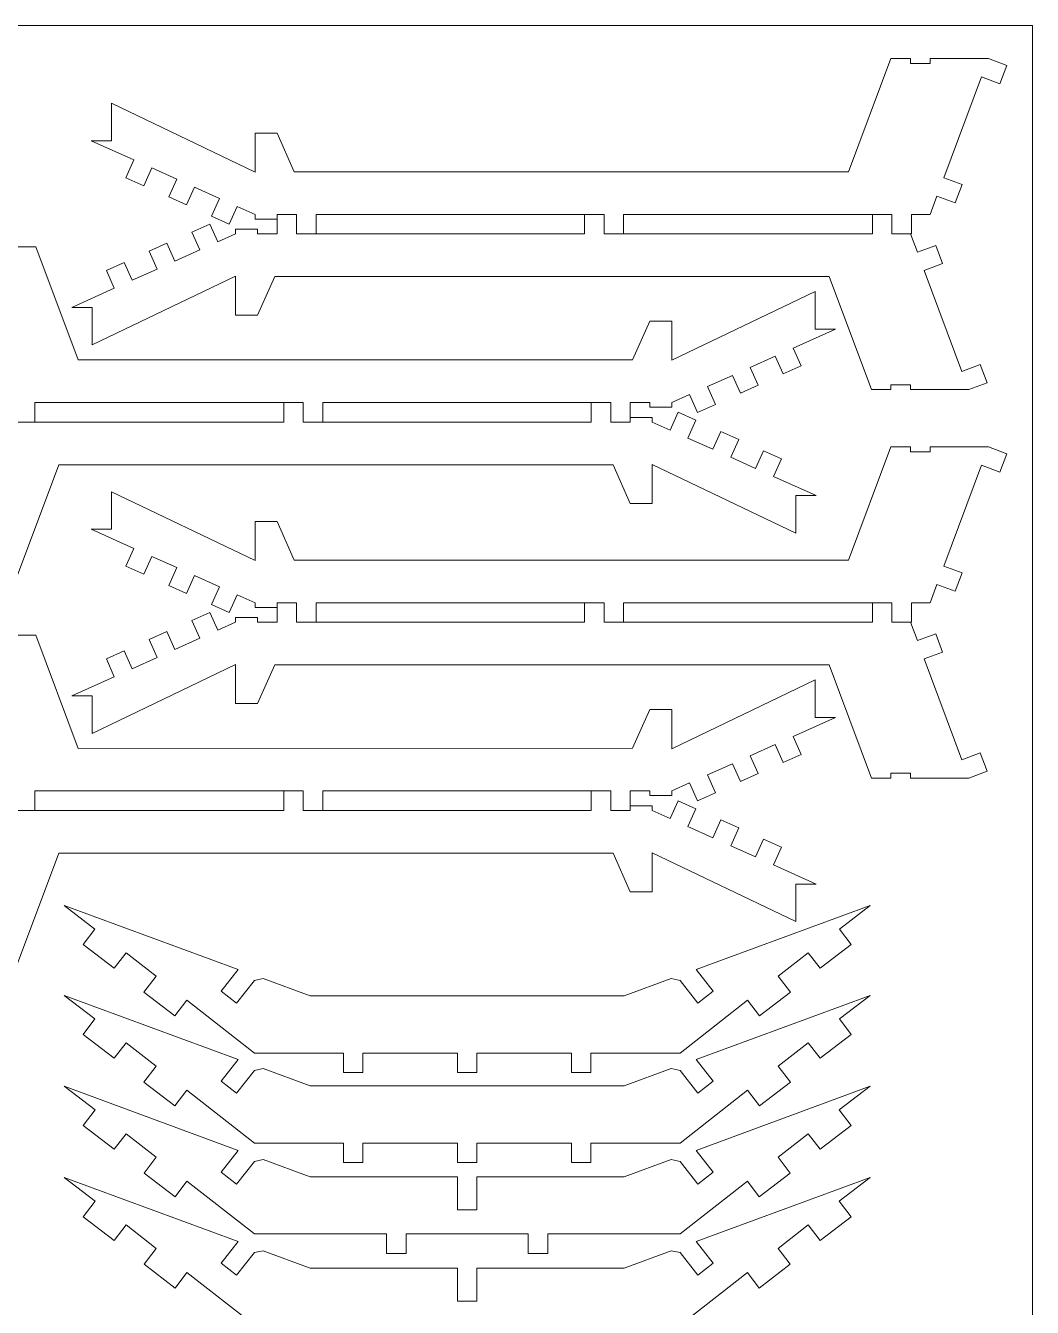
# Model space of a CAD drawing. Header units: millimetres. Extents: x -983 to 262, y -252 to 208.
# Drawn here: x -537.3 to -382.8, y 11.7 to 208.3 of the extents above; entities that cross this region are included whole.
import ezdxf

# ---------------------------------------------------------------- set-up
doc = ezdxf.new("R2010")
doc.units = ezdxf.units.MM
doc.header["$MEASUREMENT"] = 0
doc.layers.add('Layer 1', color=7, linetype='Continuous')

msp = doc.modelspace()

# ---------------------------------------------------------------- linework, layer by layer
at = {"layer": 'Layer 1', "color": 3, "lineweight": 9}
for points in [[(-982.7521, 208.3383), (-982.7521, 208.3383), (-382.7524, 208.3383), (-382.7524, 208.3383)], [(-382.7524, 208.3383), (-382.7524, 208.3383), (-382.7524, -251.6623), (-382.7524, -251.6623)], [(-404.4552, 203.2806), (-404.4552, 203.2806), (-410.9559, 185.9157), (-410.9559, 185.9157)], [(-401.4542, 203.2806), (-401.4542, 203.2806), (-404.4552, 203.2806), (-404.4552, 203.2806)], [(-401.4542, 203.2806), (-401.4542, 203.2806), (-401.4542, 202.5231), (-401.4542, 202.5231)], [(-398.4549, 203.2806), (-398.4549, 203.2806), (-398.4549, 202.5231), (-398.4549, 202.5231)], [(-389.5068, 203.2806), (-389.5068, 203.2806), (-398.4549, 203.2806), (-398.4549, 203.2806)], [(-389.5068, 203.2806), (-389.5068, 203.2806), (-386.696, 202.2283), (-386.696, 202.2283)], [(-398.4549, 202.5231), (-398.4549, 202.5231), (-401.4542, 202.5231), (-401.4542, 202.5231)], [(-386.696, 202.2283), (-386.696, 202.2283), (-387.7484, 199.4193), (-387.7484, 199.4193)], [(-390.5574, 200.4716), (-390.5574, 200.4716), (-396.352, 184.9988), (-396.352, 184.9988)], [(-390.5574, 200.4716), (-390.5574, 200.4716), (-387.7484, 199.4193), (-387.7484, 199.4193)], [(-524.0935, 190.6614), (-524.0935, 190.6614), (-524.0935, 196.4217), (-524.0935, 196.4217)], [(-524.0935, 196.4217), (-524.0935, 196.4217), (-502.06, 185.8609), (-502.06, 185.8609)], [(-502.06, 191.8611), (-502.06, 191.8611), (-498.7008, 191.8611), (-498.7008, 191.8611)], [(-502.06, 185.8609), (-502.06, 185.8609), (-502.06, 191.8611), (-502.06, 191.8611)], [(-498.7008, 191.8611), (-498.7008, 191.8611), (-496.0494, 185.9277), (-496.0494, 185.9277)], [(-520.6743, 187.729), (-520.6743, 187.729), (-527.2144, 190.6614), (-527.2144, 190.6614)], [(-527.2144, 190.6614), (-527.2144, 190.6614), (-524.0935, 190.6614), (-524.0935, 190.6614)], [(-520.6743, 187.729), (-520.6743, 187.729), (-521.9014, 184.9919), (-521.9014, 184.9919)], [(-519.1644, 183.7631), (-519.1644, 183.7631), (-521.9014, 184.9919), (-521.9014, 184.9919)], [(-517.9372, 186.5019), (-517.9372, 186.5019), (-519.1644, 183.7631), (-519.1644, 183.7631)], [(-514.105, 184.7828), (-514.105, 184.7828), (-517.9372, 186.5019), (-517.9372, 186.5019)], [(-496.0494, 185.9277), (-496.0494, 185.9277), (-410.9559, 185.9157), (-410.9559, 185.9157)], [(-396.352, 184.9988), (-396.352, 184.9988), (-393.5412, 183.9465), (-393.5412, 183.9465)], [(-514.105, 184.7828), (-514.105, 184.7828), (-515.3322, 182.0458), (-515.3322, 182.0458)], [(-511.368, 183.5557), (-511.368, 183.5557), (-512.5951, 180.8169), (-512.5951, 180.8169)], [(-507.5358, 181.8367), (-507.5358, 181.8367), (-511.368, 183.5557), (-511.368, 183.5557)], [(-393.5412, 183.9465), (-393.5412, 183.9465), (-394.5936, 181.1374), (-394.5936, 181.1374)], [(-512.5951, 180.8169), (-512.5951, 180.8169), (-515.3322, 182.0458), (-515.3322, 182.0458)], [(-507.5358, 181.8367), (-507.5358, 181.8367), (-508.7629, 179.0997), (-508.7629, 179.0997)], [(-397.4026, 182.1898), (-397.4026, 182.1898), (-398.4549, 179.3807), (-398.4549, 179.3807)], [(-397.4026, 182.1898), (-397.4026, 182.1898), (-394.5936, 181.1374), (-394.5936, 181.1374)], [(-506.0259, 177.8725), (-506.0259, 177.8725), (-508.7629, 179.0997), (-508.7629, 179.0997)], [(-504.7987, 180.6096), (-504.7987, 180.6096), (-506.0259, 177.8725), (-506.0259, 177.8725)], [(-502.06, 179.3807), (-502.06, 179.3807), (-504.7987, 180.6096), (-504.7987, 180.6096)], [(-502.06, 178.6626), (-502.06, 178.6626), (-502.06, 179.3807), (-502.06, 179.3807)], [(-492.7005, 179.3807), (-492.7005, 179.3807), (-492.7005, 176.3815), (-492.7005, 176.3815)], [(-451.5008, 179.3807), (-451.5008, 179.3807), (-492.7005, 179.3807), (-492.7005, 179.3807)], [(-451.5008, 176.3797), (-451.5008, 176.3797), (-451.5008, 179.3807), (-451.5008, 179.3807)], [(-445.5006, 179.3807), (-445.5006, 179.3807), (-445.5006, 176.3815), (-445.5006, 176.3815)], [(-407.3019, 179.3807), (-407.3019, 179.3807), (-445.5006, 179.3807), (-445.5006, 179.3807)], [(-407.3019, 176.3815), (-407.3019, 176.3815), (-407.3019, 179.3807), (-407.3019, 179.3807)], [(-398.4549, 179.3807), (-398.4549, 179.3807), (-401.2999, 179.3807), (-401.2999, 179.3807)], [(-401.2999, 179.3807), (-401.2999, 179.3807), (-401.2999, 176.3815), (-401.2999, 176.3815)], [(-509.0268, 177.8897), (-509.0268, 177.8897), (-511.7639, 176.6608), (-511.7639, 176.6608)], [(-507.798, 175.1526), (-507.798, 175.1526), (-509.0268, 177.8897), (-509.0268, 177.8897)], [(-505.061, 177.0996), (-505.061, 177.0996), (-505.061, 176.3797), (-505.061, 176.3797)], [(-505.061, 177.0996), (-505.061, 177.0996), (-501.7001, 177.0996), (-501.7001, 177.0996)], [(-502.06, 178.6626), (-502.06, 178.6626), (-498.7008, 178.6626), (-498.7008, 178.6626)], [(-501.7001, 176.3797), (-501.7001, 176.3797), (-501.7001, 177.0996), (-501.7001, 177.0996)], [(-498.7008, 176.3797), (-498.7008, 176.3797), (-498.7008, 178.6626), (-498.7008, 178.6626)], [(-510.535, 173.9238), (-510.535, 173.9238), (-511.7639, 176.6608), (-511.7639, 176.6608)], [(-505.061, 176.3797), (-505.061, 176.3797), (-507.798, 175.1526), (-507.798, 175.1526)], [(-498.7008, 176.3797), (-498.7008, 176.3797), (-501.7001, 176.3797), (-501.7001, 176.3797)], [(-451.5008, 176.3797), (-451.5008, 176.3797), (-492.7005, 176.3815), (-492.7005, 176.3815)], [(-407.3019, 176.3815), (-407.3019, 176.3815), (-445.5006, 176.3815), (-445.5006, 176.3815)], [(-401.2999, 176.3815), (-401.2999, 176.3815), (-401.4542, 176.3815), (-401.4542, 176.3815)], [(-400.4036, 173.5707), (-400.4036, 173.5707), (-401.4542, 176.3815), (-401.4542, 176.3815)], [(-538.7145, 174.4002), (-538.7145, 174.4002), (-535.7152, 174.4002), (-535.7152, 174.4002)], [(-535.7152, 174.4002), (-535.7152, 174.4002), (-529.2145, 157.037), (-529.2145, 157.037)], [(-515.5961, 174.9435), (-515.5961, 174.9435), (-518.3331, 173.7164), (-518.3331, 173.7164)], [(-517.106, 170.9776), (-517.106, 170.9776), (-518.3331, 173.7164), (-518.3331, 173.7164)], [(-514.3673, 172.2065), (-514.3673, 172.2065), (-515.5961, 174.9435), (-515.5961, 174.9435)], [(-510.535, 173.9238), (-510.535, 173.9238), (-514.3673, 172.2065), (-514.3673, 172.2065)], [(-400.4036, 173.5707), (-400.4036, 173.5707), (-397.5945, 174.623), (-397.5945, 174.623)], [(-396.5422, 171.814), (-396.5422, 171.814), (-397.5945, 174.623), (-397.5945, 174.623)], [(-522.1654, 171.9974), (-522.1654, 171.9974), (-524.9024, 170.7703), (-524.9024, 170.7703)], [(-520.9382, 169.2603), (-520.9382, 169.2603), (-522.1654, 171.9974), (-522.1654, 171.9974)], [(-399.3513, 170.7617), (-399.3513, 170.7617), (-396.5422, 171.814), (-396.5422, 171.814)], [(-527.0927, 159.3405), (-527.0927, 159.3405), (-505.061, 169.8996), (-505.061, 169.8996)], [(-523.6753, 168.0315), (-523.6753, 168.0315), (-524.9024, 170.7703), (-524.9024, 170.7703)], [(-517.106, 170.9776), (-517.106, 170.9776), (-520.9382, 169.2603), (-520.9382, 169.2603)], [(-505.061, 169.8996), (-505.061, 169.8996), (-505.061, 163.8994), (-505.061, 163.8994)], [(-501.7001, 163.8994), (-501.7001, 163.8994), (-499.0487, 169.8345), (-499.0487, 169.8345)], [(-499.0487, 169.8345), (-499.0487, 169.8345), (-413.9551, 169.8448), (-413.9551, 169.8448)], [(-407.4544, 152.4798), (-407.4544, 152.4798), (-413.9551, 169.8448), (-413.9551, 169.8448)], [(-393.5584, 155.2889), (-393.5584, 155.2889), (-399.3513, 170.7617), (-399.3513, 170.7617)], [(-523.6753, 168.0315), (-523.6753, 168.0315), (-530.2137, 165.0991), (-530.2137, 165.0991)], [(-416.0769, 167.5413), (-416.0769, 167.5413), (-438.1087, 156.9822), (-438.1087, 156.9822)], [(-416.0769, 161.781), (-416.0769, 161.781), (-416.0769, 167.5413), (-416.0769, 167.5413)], [(-530.2137, 165.0991), (-530.2137, 165.0991), (-527.0927, 165.0991), (-527.0927, 165.0991)], [(-527.0927, 165.0991), (-527.0927, 165.0991), (-527.0927, 159.3405), (-527.0927, 159.3405)], [(-505.061, 163.8994), (-505.061, 163.8994), (-501.7001, 163.8994), (-501.7001, 163.8994)], [(-441.4696, 162.9807), (-441.4696, 162.9807), (-444.1209, 157.0473), (-444.1209, 157.0473)], [(-438.1087, 162.9807), (-438.1087, 162.9807), (-441.4696, 162.9807), (-441.4696, 162.9807)], [(-438.1087, 156.9822), (-438.1087, 156.9822), (-438.1087, 162.9807), (-438.1087, 162.9807)], [(-419.4944, 158.8486), (-419.4944, 158.8486), (-412.9559, 161.781), (-412.9559, 161.781)], [(-412.9559, 161.781), (-412.9559, 161.781), (-416.0769, 161.781), (-416.0769, 161.781)], [(-426.0653, 155.9024), (-426.0653, 155.9024), (-422.2331, 157.6215), (-422.2331, 157.6215)], [(-422.2331, 157.6215), (-422.2331, 157.6215), (-421.0043, 154.8844), (-421.0043, 154.8844)], [(-419.4944, 158.8486), (-419.4944, 158.8486), (-418.2672, 156.1115), (-418.2672, 156.1115)], [(-444.1209, 157.0473), (-444.1209, 157.0473), (-529.2145, 157.037), (-529.2145, 157.037)], [(-426.0653, 155.9024), (-426.0653, 155.9024), (-424.8365, 153.1654), (-424.8365, 153.1654)], [(-421.0043, 154.8844), (-421.0043, 154.8844), (-418.2672, 156.1115), (-418.2672, 156.1115)], [(-393.5584, 155.2889), (-393.5584, 155.2889), (-390.7476, 156.3412), (-390.7476, 156.3412)], [(-389.6953, 153.5322), (-389.6953, 153.5322), (-390.7476, 156.3412), (-390.7476, 156.3412)], [(-432.6346, 152.9563), (-432.6346, 152.9563), (-428.8024, 154.6753), (-428.8024, 154.6753)], [(-428.8024, 154.6753), (-428.8024, 154.6753), (-427.5752, 151.9383), (-427.5752, 151.9383)], [(-392.5061, 152.4798), (-392.5061, 152.4798), (-389.6953, 153.5322), (-389.6953, 153.5322)], [(-438.1087, 150.5003), (-438.1087, 150.5003), (-435.3716, 151.7292), (-435.3716, 151.7292)], [(-435.3716, 151.7292), (-435.3716, 151.7292), (-434.1445, 148.9904), (-434.1445, 148.9904)], [(-432.6346, 152.9563), (-432.6346, 152.9563), (-431.4075, 150.2193), (-431.4075, 150.2193)], [(-427.5752, 151.9383), (-427.5752, 151.9383), (-424.8365, 153.1654), (-424.8365, 153.1654)], [(-404.4552, 152.4798), (-404.4552, 152.4798), (-407.4544, 152.4798), (-407.4544, 152.4798)], [(-401.4542, 153.2374), (-401.4542, 153.2374), (-404.4552, 153.2374), (-404.4552, 153.2374)], [(-404.4552, 152.4798), (-404.4552, 152.4798), (-404.4552, 153.2374), (-404.4552, 153.2374)], [(-401.4542, 152.4798), (-401.4542, 152.4798), (-401.4542, 153.2374), (-401.4542, 153.2374)], [(-392.5061, 152.4798), (-392.5061, 152.4798), (-401.4542, 152.4798), (-401.4542, 152.4798)], [(-535.8695, 150.5003), (-535.8695, 150.5003), (-497.669, 150.4986), (-497.669, 150.4986)], [(-535.8695, 150.5003), (-535.8695, 150.5003), (-535.8695, 147.4993), (-535.8695, 147.4993)], [(-497.669, 147.4993), (-497.669, 147.4993), (-497.669, 150.4986), (-497.669, 150.4986)], [(-491.6688, 150.5003), (-491.6688, 150.5003), (-491.6688, 147.4993), (-491.6688, 147.4993)], [(-491.6688, 150.5003), (-491.6688, 150.5003), (-450.4691, 150.4986), (-450.4691, 150.4986)], [(-450.4691, 147.4993), (-450.4691, 147.4993), (-450.4691, 150.4986), (-450.4691, 150.4986)], [(-444.4688, 150.5003), (-444.4688, 150.5003), (-444.4688, 148.2192), (-444.4688, 148.2192)], [(-444.4688, 150.5003), (-444.4688, 150.5003), (-441.4696, 150.5003), (-441.4696, 150.5003)], [(-441.4696, 150.5003), (-441.4696, 150.5003), (-441.4696, 149.7805), (-441.4696, 149.7805)], [(-438.1087, 149.7805), (-438.1087, 149.7805), (-441.4696, 149.7805), (-441.4696, 149.7805)], [(-438.1087, 149.7805), (-438.1087, 149.7805), (-438.1087, 150.5003), (-438.1087, 150.5003)], [(-434.1445, 148.9904), (-434.1445, 148.9904), (-431.4075, 150.2193), (-431.4075, 150.2193)], [(-441.1097, 148.2192), (-441.1097, 148.2192), (-444.4688, 148.2192), (-444.4688, 148.2192)], [(-441.1097, 148.2192), (-441.1097, 148.2192), (-441.1097, 147.4993), (-441.1097, 147.4993)], [(-438.3726, 146.2705), (-438.3726, 146.2705), (-437.1438, 149.0093), (-437.1438, 149.0093)], [(-437.1438, 149.0093), (-437.1438, 149.0093), (-434.4067, 147.7821), (-434.4067, 147.7821)], [(-435.6339, 145.0434), (-435.6339, 145.0434), (-434.4067, 147.7821), (-434.4067, 147.7821)], [(-535.8695, 147.4993), (-535.8695, 147.4993), (-497.669, 147.4993), (-497.669, 147.4993)], [(-491.6688, 147.4993), (-491.6688, 147.4993), (-450.4691, 147.4993), (-450.4691, 147.4993)], [(-441.1097, 147.4993), (-441.1097, 147.4993), (-438.3726, 146.2705), (-438.3726, 146.2705)], [(-431.8016, 143.3261), (-431.8016, 143.3261), (-430.5745, 146.0631), (-430.5745, 146.0631)], [(-430.5745, 146.0631), (-430.5745, 146.0631), (-427.8375, 144.8343), (-427.8375, 144.8343)], [(-435.6339, 145.0434), (-435.6339, 145.0434), (-431.8016, 143.3261), (-431.8016, 143.3261)], [(-429.0646, 142.0972), (-429.0646, 142.0972), (-427.8375, 144.8343), (-427.8375, 144.8343)], [(-404.4552, 143.6808), (-404.4552, 143.6808), (-410.9559, 126.3159), (-410.9559, 126.3159)], [(-401.4542, 143.6808), (-401.4542, 143.6808), (-404.4552, 143.6808), (-404.4552, 143.6808)], [(-401.4542, 143.6808), (-401.4542, 143.6808), (-401.4542, 142.9233), (-401.4542, 142.9233)], [(-389.5068, 143.6808), (-389.5068, 143.6808), (-398.4549, 143.6808), (-398.4549, 143.6808)], [(-398.4549, 143.6808), (-398.4549, 143.6808), (-398.4549, 142.9233), (-398.4549, 142.9233)], [(-389.5068, 143.6808), (-389.5068, 143.6808), (-386.696, 142.6285), (-386.696, 142.6285)], [(-429.0646, 142.0972), (-429.0646, 142.0972), (-425.2324, 140.3782), (-425.2324, 140.3782)], [(-425.2324, 140.3782), (-425.2324, 140.3782), (-424.0053, 143.117), (-424.0053, 143.117)], [(-424.0053, 143.117), (-424.0053, 143.117), (-421.2665, 141.8881), (-421.2665, 141.8881)], [(-422.4953, 139.1511), (-422.4953, 139.1511), (-421.2665, 141.8881), (-421.2665, 141.8881)], [(-398.4549, 142.9233), (-398.4549, 142.9233), (-401.4542, 142.9233), (-401.4542, 142.9233)], [(-386.696, 142.6285), (-386.696, 142.6285), (-387.7484, 139.8195), (-387.7484, 139.8195)], [(-538.7145, 123.5994), (-538.7145, 123.5994), (-532.2138, 140.9644), (-532.2138, 140.9644)], [(-447.1219, 140.9524), (-447.1219, 140.9524), (-532.2138, 140.9644), (-532.2138, 140.9644)], [(-444.4688, 135.019), (-444.4688, 135.019), (-447.1219, 140.9524), (-447.1219, 140.9524)], [(-441.1097, 141.0192), (-441.1097, 141.0192), (-441.1097, 135.019), (-441.1097, 135.019)], [(-419.0762, 130.4601), (-419.0762, 130.4601), (-441.1097, 141.0192), (-441.1097, 141.0192)], [(-390.5574, 140.8718), (-390.5574, 140.8718), (-396.352, 125.399), (-396.352, 125.399)], [(-390.5574, 140.8718), (-390.5574, 140.8718), (-387.7484, 139.8195), (-387.7484, 139.8195)], [(-422.4953, 139.1511), (-422.4953, 139.1511), (-415.9569, 136.2187), (-415.9569, 136.2187)], [(-524.0935, 136.8219), (-524.0935, 136.8219), (-502.06, 126.2611), (-502.06, 126.2611)], [(-524.0935, 131.0616), (-524.0935, 131.0616), (-524.0935, 136.8219), (-524.0935, 136.8219)], [(-415.9569, 136.2187), (-415.9569, 136.2187), (-419.0762, 136.2187), (-419.0762, 136.2187)], [(-419.0762, 136.2187), (-419.0762, 136.2187), (-419.0762, 130.4601), (-419.0762, 130.4601)], [(-441.1097, 135.019), (-441.1097, 135.019), (-444.4688, 135.019), (-444.4688, 135.019)], [(-502.06, 132.2613), (-502.06, 132.2613), (-498.7008, 132.2613), (-498.7008, 132.2613)], [(-502.06, 126.2611), (-502.06, 126.2611), (-502.06, 132.2613), (-502.06, 132.2613)], [(-498.7008, 132.2613), (-498.7008, 132.2613), (-496.0494, 126.3279), (-496.0494, 126.3279)], [(-527.2144, 131.0616), (-527.2144, 131.0616), (-524.0935, 131.0616), (-524.0935, 131.0616)], [(-520.6743, 128.1292), (-520.6743, 128.1292), (-527.2144, 131.0616), (-527.2144, 131.0616)], [(-520.6743, 128.1292), (-520.6743, 128.1292), (-521.9014, 125.3904), (-521.9014, 125.3904)], [(-517.9372, 126.9021), (-517.9372, 126.9021), (-519.1644, 124.1633), (-519.1644, 124.1633)], [(-514.105, 125.1831), (-514.105, 125.1831), (-517.9372, 126.9021), (-517.9372, 126.9021)], [(-496.0494, 126.3279), (-496.0494, 126.3279), (-410.9559, 126.3159), (-410.9559, 126.3159)], [(-519.1644, 124.1633), (-519.1644, 124.1633), (-521.9014, 125.3904), (-521.9014, 125.3904)], [(-514.105, 125.1831), (-514.105, 125.1831), (-515.3322, 122.446), (-515.3322, 122.446)], [(-511.368, 123.9559), (-511.368, 123.9559), (-512.5951, 121.2172), (-512.5951, 121.2172)], [(-507.5358, 122.2369), (-507.5358, 122.2369), (-511.368, 123.9559), (-511.368, 123.9559)], [(-396.352, 125.399), (-396.352, 125.399), (-393.5412, 124.3467), (-393.5412, 124.3467)], [(-393.5412, 124.3467), (-393.5412, 124.3467), (-394.5936, 121.5377), (-394.5936, 121.5377)], [(-512.5951, 121.2172), (-512.5951, 121.2172), (-515.3322, 122.446), (-515.3322, 122.446)], [(-507.5358, 122.2369), (-507.5358, 122.2369), (-508.7629, 119.4999), (-508.7629, 119.4999)], [(-397.4026, 122.59), (-397.4026, 122.59), (-398.4549, 119.7809), (-398.4549, 119.7809)], [(-397.4026, 122.59), (-397.4026, 122.59), (-394.5936, 121.5377), (-394.5936, 121.5377)], [(-504.7987, 121.0081), (-504.7987, 121.0081), (-506.0259, 118.2727), (-506.0259, 118.2727)], [(-502.06, 119.7809), (-502.06, 119.7809), (-504.7987, 121.0081), (-504.7987, 121.0081)], [(-509.0268, 118.2899), (-509.0268, 118.2899), (-511.7639, 117.061), (-511.7639, 117.061)], [(-507.798, 115.5511), (-507.798, 115.5511), (-509.0268, 118.2899), (-509.0268, 118.2899)], [(-506.0259, 118.2727), (-506.0259, 118.2727), (-508.7629, 119.4999), (-508.7629, 119.4999)], [(-502.06, 119.0611), (-502.06, 119.0611), (-502.06, 119.7809), (-502.06, 119.7809)], [(-498.7008, 119.0611), (-498.7008, 119.0611), (-502.06, 119.0611), (-502.06, 119.0611)], [(-498.7008, 116.78), (-498.7008, 116.78), (-498.7008, 119.0611), (-498.7008, 119.0611)], [(-492.7005, 119.7809), (-492.7005, 119.7809), (-492.7005, 116.7817), (-492.7005, 116.7817)], [(-451.5008, 119.7809), (-451.5008, 119.7809), (-492.7005, 119.7809), (-492.7005, 119.7809)], [(-451.5008, 116.78), (-451.5008, 116.78), (-451.5008, 119.7809), (-451.5008, 119.7809)], [(-445.5006, 119.7809), (-445.5006, 119.7809), (-445.5006, 116.7817), (-445.5006, 116.7817)], [(-407.3019, 119.7809), (-407.3019, 119.7809), (-445.5006, 119.7809), (-445.5006, 119.7809)], [(-407.3019, 116.78), (-407.3019, 116.78), (-407.3019, 119.7809), (-407.3019, 119.7809)], [(-401.2999, 119.7809), (-401.2999, 119.7809), (-401.2999, 116.78), (-401.2999, 116.78)], [(-398.4549, 119.7809), (-398.4549, 119.7809), (-401.2999, 119.7809), (-401.2999, 119.7809)], [(-510.535, 114.324), (-510.535, 114.324), (-511.7639, 117.061), (-511.7639, 117.061)], [(-505.061, 116.78), (-505.061, 116.78), (-507.798, 115.5511), (-507.798, 115.5511)], [(-505.061, 117.4998), (-505.061, 117.4998), (-505.061, 116.78), (-505.061, 116.78)], [(-505.061, 117.4998), (-505.061, 117.4998), (-501.7001, 117.4998), (-501.7001, 117.4998)], [(-501.7001, 116.78), (-501.7001, 116.78), (-501.7001, 117.4998), (-501.7001, 117.4998)], [(-498.7008, 116.78), (-498.7008, 116.78), (-501.7001, 116.78), (-501.7001, 116.78)], [(-451.5008, 116.78), (-451.5008, 116.78), (-492.7005, 116.7817), (-492.7005, 116.7817)], [(-407.3019, 116.78), (-407.3019, 116.78), (-445.5006, 116.7817), (-445.5006, 116.7817)], [(-400.4036, 113.9709), (-400.4036, 113.9709), (-401.4542, 116.7817), (-401.4542, 116.7817)], [(-401.2999, 116.78), (-401.2999, 116.78), (-401.4542, 116.7817), (-401.4542, 116.7817)], [(-538.7145, 114.8004), (-538.7145, 114.8004), (-535.7152, 114.8004), (-535.7152, 114.8004)], [(-535.7152, 114.8004), (-535.7152, 114.8004), (-529.2145, 97.4355), (-529.2145, 97.4355)], [(-515.5961, 115.3437), (-515.5961, 115.3437), (-518.3331, 114.1166), (-518.3331, 114.1166)], [(-517.106, 111.3779), (-517.106, 111.3779), (-518.3331, 114.1166), (-518.3331, 114.1166)], [(-514.3673, 112.605), (-514.3673, 112.605), (-515.5961, 115.3437), (-515.5961, 115.3437)], [(-510.535, 114.324), (-510.535, 114.324), (-514.3673, 112.605), (-514.3673, 112.605)], [(-400.4036, 113.9709), (-400.4036, 113.9709), (-397.5945, 115.0233), (-397.5945, 115.0233)], [(-396.5422, 112.2142), (-396.5422, 112.2142), (-397.5945, 115.0233), (-397.5945, 115.0233)], [(-522.1654, 112.3959), (-522.1654, 112.3959), (-524.9024, 111.1688), (-524.9024, 111.1688)], [(-520.9382, 109.6606), (-520.9382, 109.6606), (-522.1654, 112.3959), (-522.1654, 112.3959)], [(-399.3513, 111.1619), (-399.3513, 111.1619), (-396.5422, 112.2142), (-396.5422, 112.2142)], [(-527.0927, 99.739), (-527.0927, 99.739), (-505.061, 110.2998), (-505.061, 110.2998)], [(-523.6753, 108.4317), (-523.6753, 108.4317), (-524.9024, 111.1688), (-524.9024, 111.1688)], [(-517.106, 111.3779), (-517.106, 111.3779), (-520.9382, 109.6606), (-520.9382, 109.6606)], [(-505.061, 110.2998), (-505.061, 110.2998), (-505.061, 104.2996), (-505.061, 104.2996)], [(-501.7001, 104.2996), (-501.7001, 104.2996), (-499.0487, 110.233), (-499.0487, 110.233)], [(-499.0487, 110.233), (-499.0487, 110.233), (-413.9551, 110.245), (-413.9551, 110.245)], [(-407.4544, 92.8801), (-407.4544, 92.8801), (-413.9551, 110.245), (-413.9551, 110.245)], [(-393.5584, 95.6891), (-393.5584, 95.6891), (-399.3513, 111.1619), (-399.3513, 111.1619)], [(-523.6753, 108.4317), (-523.6753, 108.4317), (-530.2137, 105.4993), (-530.2137, 105.4993)], [(-416.0769, 107.9415), (-416.0769, 107.9415), (-438.1087, 97.3807), (-438.1087, 97.3807)], [(-416.0769, 102.1812), (-416.0769, 102.1812), (-416.0769, 107.9415), (-416.0769, 107.9415)], [(-530.2137, 105.4993), (-530.2137, 105.4993), (-527.0927, 105.4993), (-527.0927, 105.4993)], [(-527.0927, 105.4993), (-527.0927, 105.4993), (-527.0927, 99.739), (-527.0927, 99.739)], [(-505.061, 104.2996), (-505.061, 104.2996), (-501.7001, 104.2996), (-501.7001, 104.2996)], [(-441.4696, 103.3809), (-441.4696, 103.3809), (-444.1209, 97.4475), (-444.1209, 97.4475)], [(-438.1087, 103.3809), (-438.1087, 103.3809), (-441.4696, 103.3809), (-441.4696, 103.3809)], [(-438.1087, 97.3807), (-438.1087, 97.3807), (-438.1087, 103.3809), (-438.1087, 103.3809)], [(-419.4944, 99.2488), (-419.4944, 99.2488), (-412.9559, 102.1812), (-412.9559, 102.1812)], [(-412.9559, 102.1812), (-412.9559, 102.1812), (-416.0769, 102.1812), (-416.0769, 102.1812)], [(-419.4944, 99.2488), (-419.4944, 99.2488), (-418.2672, 96.5118), (-418.2672, 96.5118)], [(-444.1209, 97.4475), (-444.1209, 97.4475), (-529.2145, 97.4355), (-529.2145, 97.4355)], [(-426.0653, 96.3027), (-426.0653, 96.3027), (-422.2331, 98.0217), (-422.2331, 98.0217)], [(-422.2331, 98.0217), (-422.2331, 98.0217), (-421.0043, 95.2829), (-421.0043, 95.2829)], [(-421.0043, 95.2829), (-421.0043, 95.2829), (-418.2672, 96.5118), (-418.2672, 96.5118)], [(-393.5584, 95.6891), (-393.5584, 95.6891), (-390.7476, 96.7414), (-390.7476, 96.7414)], [(-389.6953, 93.9324), (-389.6953, 93.9324), (-390.7476, 96.7414), (-390.7476, 96.7414)], [(-432.6346, 93.3565), (-432.6346, 93.3565), (-428.8024, 95.0755), (-428.8024, 95.0755)], [(-428.8024, 95.0755), (-428.8024, 95.0755), (-427.5752, 92.3368), (-427.5752, 92.3368)], [(-426.0653, 96.3027), (-426.0653, 96.3027), (-424.8365, 93.5656), (-424.8365, 93.5656)], [(-432.6346, 93.3565), (-432.6346, 93.3565), (-431.4075, 90.6195), (-431.4075, 90.6195)], [(-427.5752, 92.3368), (-427.5752, 92.3368), (-424.8365, 93.5656), (-424.8365, 93.5656)], [(-404.4552, 92.8801), (-404.4552, 92.8801), (-407.4544, 92.8801), (-407.4544, 92.8801)], [(-404.4552, 92.8801), (-404.4552, 92.8801), (-404.4552, 93.6376), (-404.4552, 93.6376)], [(-401.4542, 93.6376), (-401.4542, 93.6376), (-404.4552, 93.6376), (-404.4552, 93.6376)], [(-401.4542, 92.8801), (-401.4542, 92.8801), (-401.4542, 93.6376), (-401.4542, 93.6376)], [(-392.5061, 92.8801), (-392.5061, 92.8801), (-401.4542, 92.8801), (-401.4542, 92.8801)], [(-392.5061, 92.8801), (-392.5061, 92.8801), (-389.6953, 93.9324), (-389.6953, 93.9324)], [(-535.8695, 90.9006), (-535.8695, 90.9006), (-535.8695, 87.8996), (-535.8695, 87.8996)], [(-535.8695, 90.9006), (-535.8695, 90.9006), (-497.669, 90.8988), (-497.669, 90.8988)], [(-497.669, 87.8996), (-497.669, 87.8996), (-497.669, 90.8988), (-497.669, 90.8988)], [(-491.6688, 90.9006), (-491.6688, 90.9006), (-491.6688, 87.8996), (-491.6688, 87.8996)], [(-491.6688, 90.9006), (-491.6688, 90.9006), (-450.4691, 90.8988), (-450.4691, 90.8988)], [(-450.4691, 87.8996), (-450.4691, 87.8996), (-450.4691, 90.8988), (-450.4691, 90.8988)], [(-444.4688, 90.9006), (-444.4688, 90.9006), (-444.4688, 88.6194), (-444.4688, 88.6194)], [(-444.4688, 90.9006), (-444.4688, 90.9006), (-441.4696, 90.9006), (-441.4696, 90.9006)], [(-441.4696, 90.9006), (-441.4696, 90.9006), (-441.4696, 90.1807), (-441.4696, 90.1807)], [(-438.1087, 90.9006), (-438.1087, 90.9006), (-435.3716, 92.1277), (-435.3716, 92.1277)], [(-438.1087, 90.1807), (-438.1087, 90.1807), (-438.1087, 90.9006), (-438.1087, 90.9006)], [(-435.3716, 92.1277), (-435.3716, 92.1277), (-434.1445, 89.3906), (-434.1445, 89.3906)], [(-434.1445, 89.3906), (-434.1445, 89.3906), (-431.4075, 90.6195), (-431.4075, 90.6195)], [(-444.4688, 88.6194), (-444.4688, 88.6194), (-441.1097, 88.6194), (-441.1097, 88.6194)], [(-438.1087, 90.1807), (-438.1087, 90.1807), (-441.4696, 90.1807), (-441.4696, 90.1807)], [(-441.1097, 88.6194), (-441.1097, 88.6194), (-441.1097, 87.8996), (-441.1097, 87.8996)], [(-438.3726, 86.6724), (-438.3726, 86.6724), (-437.1438, 89.4095), (-437.1438, 89.4095)], [(-437.1438, 89.4095), (-437.1438, 89.4095), (-434.4067, 88.1824), (-434.4067, 88.1824)], [(-535.8695, 87.8996), (-535.8695, 87.8996), (-497.669, 87.8996), (-497.669, 87.8996)], [(-491.6688, 87.8996), (-491.6688, 87.8996), (-450.4691, 87.8996), (-450.4691, 87.8996)], [(-441.1097, 87.8996), (-441.1097, 87.8996), (-438.3726, 86.6724), (-438.3726, 86.6724)], [(-435.6339, 85.4436), (-435.6339, 85.4436), (-434.4067, 88.1824), (-434.4067, 88.1824)], [(-435.6339, 85.4436), (-435.6339, 85.4436), (-431.8016, 83.7263), (-431.8016, 83.7263)], [(-431.8016, 83.7263), (-431.8016, 83.7263), (-430.5745, 86.4633), (-430.5745, 86.4633)], [(-430.5745, 86.4633), (-430.5745, 86.4633), (-427.8375, 85.2345), (-427.8375, 85.2345)], [(-429.0646, 82.4975), (-429.0646, 82.4975), (-427.8375, 85.2345), (-427.8375, 85.2345)], [(-425.2324, 80.7784), (-425.2324, 80.7784), (-424.0053, 83.5172), (-424.0053, 83.5172)], [(-424.0053, 83.5172), (-424.0053, 83.5172), (-421.2665, 82.2884), (-421.2665, 82.2884)], [(-538.7145, 63.9997), (-538.7145, 63.9997), (-532.2138, 81.3646), (-532.2138, 81.3646)], [(-447.1219, 81.3526), (-447.1219, 81.3526), (-532.2138, 81.3646), (-532.2138, 81.3646)], [(-444.4688, 75.4192), (-444.4688, 75.4192), (-447.1219, 81.3526), (-447.1219, 81.3526)], [(-441.1097, 81.4194), (-441.1097, 81.4194), (-441.1097, 75.4192), (-441.1097, 75.4192)], [(-419.0762, 70.8603), (-419.0762, 70.8603), (-441.1097, 81.4194), (-441.1097, 81.4194)], [(-429.0646, 82.4975), (-429.0646, 82.4975), (-425.2324, 80.7784), (-425.2324, 80.7784)], [(-422.4953, 79.5513), (-422.4953, 79.5513), (-421.2665, 82.2884), (-421.2665, 82.2884)], [(-422.4953, 79.5513), (-422.4953, 79.5513), (-415.9569, 76.6189), (-415.9569, 76.6189)], [(-441.1097, 75.4192), (-441.1097, 75.4192), (-444.4688, 75.4192), (-444.4688, 75.4192)], [(-419.0762, 76.6189), (-419.0762, 76.6189), (-419.0762, 70.8603), (-419.0762, 70.8603)], [(-415.9569, 76.6189), (-415.9569, 76.6189), (-419.0762, 76.6189), (-419.0762, 76.6189)], [(-531.386, 73.3265), (-531.386, 73.3265), (-526.6488, 69.7086), (-526.6488, 69.7086)], [(-504.6736, 63.5181), (-504.6736, 63.5181), (-531.386, 73.3265), (-531.386, 73.3265)], [(-434.3416, 63.5181), (-434.3416, 63.5181), (-407.631, 73.3265), (-407.631, 73.3265)], [(-407.631, 73.3265), (-407.631, 73.3265), (-412.3681, 69.7086), (-412.3681, 69.7086)], [(-526.6488, 69.7086), (-526.6488, 69.7086), (-528.4655, 67.328), (-528.4655, 67.328)], [(-412.3681, 69.7086), (-412.3681, 69.7086), (-410.5497, 67.328), (-410.5497, 67.328)], [(-528.4655, 67.328), (-528.4655, 67.328), (-523.7078, 63.6946), (-523.7078, 63.6946)], [(-410.5497, 67.328), (-410.5497, 67.328), (-415.3091, 63.6946), (-415.3091, 63.6946)], [(-523.7078, 63.6946), (-523.7078, 63.6946), (-521.8689, 66.0563), (-521.8689, 66.0563)], [(-521.8689, 66.0563), (-521.8689, 66.0563), (-517.2637, 62.4572), (-517.2637, 62.4572)], [(-417.1481, 66.0563), (-417.1481, 66.0563), (-421.7532, 62.4572), (-421.7532, 62.4572)], [(-415.3091, 63.6946), (-415.3091, 63.6946), (-417.1481, 66.0563), (-417.1481, 66.0563)], [(-507.2564, 60.1675), (-507.2564, 60.1675), (-504.6736, 63.5181), (-504.6736, 63.5181)], [(-431.7588, 60.1675), (-431.7588, 60.1675), (-434.3416, 63.5181), (-434.3416, 63.5181)], [(-517.2637, 62.4572), (-517.2637, 62.4572), (-519.1232, 60.0252), (-519.1232, 60.0252)], [(-502.1765, 61.8059), (-502.1765, 61.8059), (-504.8981, 58.3233), (-504.8981, 58.3233)], [(-500.8414, 62.1093), (-500.8414, 62.1093), (-502.1765, 61.8059), (-502.1765, 61.8059)], [(-493.6226, 59.4562), (-493.6226, 59.4562), (-500.8414, 62.1093), (-500.8414, 62.1093)], [(-445.3943, 59.4562), (-445.3943, 59.4562), (-438.1755, 62.1093), (-438.1755, 62.1093)], [(-438.1755, 62.1093), (-438.1755, 62.1093), (-436.8387, 61.8059), (-436.8387, 61.8059)], [(-436.8387, 61.8059), (-436.8387, 61.8059), (-434.1188, 58.3233), (-434.1188, 58.3233)], [(-421.7532, 62.4572), (-421.7532, 62.4572), (-419.8937, 60.0252), (-419.8937, 60.0252)], [(-531.386, 59.5265), (-531.386, 59.5265), (-526.6488, 55.9085), (-526.6488, 55.9085)], [(-504.6736, 49.718), (-504.6736, 49.718), (-531.386, 59.5265), (-531.386, 59.5265)], [(-519.1232, 60.0252), (-519.1232, 60.0252), (-514.3638, 56.3901), (-514.3638, 56.3901)], [(-504.8981, 58.3233), (-504.8981, 58.3233), (-507.2564, 60.1675), (-507.2564, 60.1675)], [(-493.6226, 59.4562), (-493.6226, 59.4562), (-445.3943, 59.4562), (-445.3943, 59.4562)], [(-434.3416, 49.718), (-434.3416, 49.718), (-407.631, 59.5265), (-407.631, 59.5265)], [(-434.1188, 58.3233), (-434.1188, 58.3233), (-431.7588, 60.1675), (-431.7588, 60.1675)], [(-419.8937, 60.0252), (-419.8937, 60.0252), (-424.6531, 56.3901), (-424.6531, 56.3901)], [(-407.631, 59.5265), (-407.631, 59.5265), (-412.3681, 55.9085), (-412.3681, 55.9085)], [(-514.3638, 56.3901), (-514.3638, 56.3901), (-512.5454, 58.7724), (-512.5454, 58.7724)], [(-512.5454, 58.7724), (-512.5454, 58.7724), (-502.1765, 50.6675), (-502.1765, 50.6675)], [(-426.4715, 58.7724), (-426.4715, 58.7724), (-436.8387, 50.6675), (-436.8387, 50.6675)], [(-424.6531, 56.3901), (-424.6531, 56.3901), (-426.4715, 58.7724), (-426.4715, 58.7724)], [(-526.6488, 55.9085), (-526.6488, 55.9085), (-528.4655, 53.5296), (-528.4655, 53.5296)], [(-412.3681, 55.9085), (-412.3681, 55.9085), (-410.5497, 53.5296), (-410.5497, 53.5296)], [(-528.4655, 53.5296), (-528.4655, 53.5296), (-523.7078, 49.8945), (-523.7078, 49.8945)], [(-410.5497, 53.5296), (-410.5497, 53.5296), (-415.3091, 49.8945), (-415.3091, 49.8945)], [(-523.7078, 49.8945), (-523.7078, 49.8945), (-521.8689, 52.2562), (-521.8689, 52.2562)], [(-521.8689, 52.2562), (-521.8689, 52.2562), (-517.2637, 48.6571), (-517.2637, 48.6571)], [(-417.1481, 52.2562), (-417.1481, 52.2562), (-421.7532, 48.6571), (-421.7532, 48.6571)], [(-415.3091, 49.8945), (-415.3091, 49.8945), (-417.1481, 52.2562), (-417.1481, 52.2562)], [(-507.2564, 46.3674), (-507.2564, 46.3674), (-504.6736, 49.718), (-504.6736, 49.718)], [(-488.5067, 50.6675), (-488.5067, 50.6675), (-502.1765, 50.6675), (-502.1765, 50.6675)], [(-488.5067, 50.6675), (-488.5067, 50.6675), (-488.505, 47.7128), (-488.505, 47.7128)], [(-485.5126, 50.6658), (-485.5126, 50.6658), (-471.0064, 50.6675), (-471.0064, 50.6675)], [(-485.5126, 47.7128), (-485.5126, 47.7128), (-485.5126, 50.6658), (-485.5126, 50.6658)], [(-471.0064, 50.6675), (-471.0064, 50.6675), (-471.0047, 47.7128), (-471.0047, 47.7128)], [(-468.0105, 50.6675), (-468.0105, 50.6675), (-468.0105, 47.7128), (-468.0105, 47.7128)], [(-453.5044, 50.6658), (-453.5044, 50.6658), (-468.0105, 50.6675), (-468.0105, 50.6675)], [(-453.5044, 47.7128), (-453.5044, 47.7128), (-453.5044, 50.6658), (-453.5044, 50.6658)], [(-450.5102, 50.6675), (-450.5102, 50.6675), (-436.8387, 50.6675), (-436.8387, 50.6675)], [(-450.5102, 50.6675), (-450.5102, 50.6675), (-450.5102, 47.7128), (-450.5102, 47.7128)], [(-431.7588, 46.3674), (-431.7588, 46.3674), (-434.3416, 49.718), (-434.3416, 49.718)], [(-517.2637, 48.6571), (-517.2637, 48.6571), (-519.1232, 46.2251), (-519.1232, 46.2251)], [(-502.1765, 48.0058), (-502.1765, 48.0058), (-504.8981, 44.5233), (-504.8981, 44.5233)], [(-500.8414, 48.3092), (-500.8414, 48.3092), (-502.1765, 48.0058), (-502.1765, 48.0058)], [(-493.6226, 45.6561), (-493.6226, 45.6561), (-500.8414, 48.3092), (-500.8414, 48.3092)], [(-488.505, 47.7128), (-488.505, 47.7128), (-485.5126, 47.7128), (-485.5126, 47.7128)], [(-471.0047, 47.7128), (-471.0047, 47.7128), (-468.0105, 47.7128), (-468.0105, 47.7128)], [(-450.5102, 47.7128), (-450.5102, 47.7128), (-453.5044, 47.7128), (-453.5044, 47.7128)], [(-445.3943, 45.6561), (-445.3943, 45.6561), (-438.1755, 48.3092), (-438.1755, 48.3092)], [(-438.1755, 48.3092), (-438.1755, 48.3092), (-436.8387, 48.0058), (-436.8387, 48.0058)], [(-436.8387, 48.0058), (-436.8387, 48.0058), (-434.1188, 44.5233), (-434.1188, 44.5233)], [(-421.7532, 48.6571), (-421.7532, 48.6571), (-419.8937, 46.2251), (-419.8937, 46.2251)], [(-531.386, 45.579), (-531.386, 45.579), (-504.6531, 35.7534), (-504.6531, 35.7534)], [(-531.386, 45.579), (-531.386, 45.579), (-526.6266, 41.9439), (-526.6266, 41.9439)], [(-519.1232, 46.2251), (-519.1232, 46.2251), (-514.3638, 42.59), (-514.3638, 42.59)], [(-504.8981, 44.5233), (-504.8981, 44.5233), (-507.2564, 46.3674), (-507.2564, 46.3674)], [(-493.6226, 45.6561), (-493.6226, 45.6561), (-445.3943, 45.6561), (-445.3943, 45.6561)], [(-407.6327, 45.579), (-407.6327, 45.579), (-434.3656, 35.7534), (-434.3656, 35.7534)], [(-434.1188, 44.5233), (-434.1188, 44.5233), (-431.7588, 46.3674), (-431.7588, 46.3674)], [(-419.8937, 46.2251), (-419.8937, 46.2251), (-424.6531, 42.59), (-424.6531, 42.59)], [(-407.6327, 45.579), (-407.6327, 45.579), (-412.3904, 41.9439), (-412.3904, 41.9439)], [(-514.3638, 42.59), (-514.3638, 42.59), (-512.5454, 44.9723), (-512.5454, 44.9723)], [(-512.5454, 44.9723), (-512.5454, 44.9723), (-502.1765, 36.8674), (-502.1765, 36.8674)], [(-426.4715, 44.9723), (-426.4715, 44.9723), (-436.8387, 36.8674), (-436.8387, 36.8674)], [(-424.6531, 42.59), (-424.6531, 42.59), (-426.4715, 44.9723), (-426.4715, 44.9723)], [(-526.6266, 41.9439), (-526.6266, 41.9439), (-528.445, 39.5633), (-528.445, 39.5633)], [(-412.3904, 41.9439), (-412.3904, 41.9439), (-410.572, 39.5633), (-410.572, 39.5633)], [(-528.445, 39.5633), (-528.445, 39.5633), (-523.6856, 35.9299), (-523.6856, 35.9299)], [(-410.572, 39.5633), (-410.572, 39.5633), (-415.3314, 35.9299), (-415.3314, 35.9299)], [(-523.6856, 35.9299), (-523.6856, 35.9299), (-521.8689, 38.3088), (-521.8689, 38.3088)], [(-521.8689, 38.3088), (-521.8689, 38.3088), (-517.2431, 34.6925), (-517.2431, 34.6925)], [(-417.1481, 38.3088), (-417.1481, 38.3088), (-421.7755, 34.6925), (-421.7755, 34.6925)], [(-415.3314, 35.9299), (-415.3314, 35.9299), (-417.1481, 38.3088), (-417.1481, 38.3088)], [(-504.6531, 35.7534), (-504.6531, 35.7534), (-507.2564, 32.4199), (-507.2564, 32.4199)], [(-488.5067, 36.8674), (-488.5067, 36.8674), (-502.1765, 36.8674), (-502.1765, 36.8674)], [(-488.5067, 36.8674), (-488.5067, 36.8674), (-488.505, 33.9127), (-488.505, 33.9127)], [(-485.5126, 36.8674), (-485.5126, 36.8674), (-471.0064, 36.8674), (-471.0064, 36.8674)], [(-485.5126, 33.9127), (-485.5126, 33.9127), (-485.5126, 36.8674), (-485.5126, 36.8674)], [(-471.0064, 36.8674), (-471.0064, 36.8674), (-471.0047, 33.9127), (-471.0047, 33.9127)], [(-453.5044, 36.8674), (-453.5044, 36.8674), (-468.0105, 36.8674), (-468.0105, 36.8674)], [(-468.0105, 36.8674), (-468.0105, 36.8674), (-468.0105, 33.9127), (-468.0105, 33.9127)], [(-453.5044, 33.9127), (-453.5044, 33.9127), (-453.5044, 36.8674), (-453.5044, 36.8674)], [(-450.5102, 36.8674), (-450.5102, 36.8674), (-450.5102, 33.9127), (-450.5102, 33.9127)], [(-450.5102, 36.8674), (-450.5102, 36.8674), (-436.8387, 36.8674), (-436.8387, 36.8674)], [(-434.3656, 35.7534), (-434.3656, 35.7534), (-431.7605, 32.4199), (-431.7605, 32.4199)], [(-517.2431, 34.6925), (-517.2431, 34.6925), (-519.101, 32.2605), (-519.101, 32.2605)], [(-504.8981, 30.5775), (-504.8981, 30.5775), (-502.1782, 34.0567), (-502.1782, 34.0567)], [(-502.1782, 34.0567), (-502.1782, 34.0567), (-500.8208, 34.3446), (-500.8208, 34.3446)], [(-500.8208, 34.3446), (-500.8208, 34.3446), (-493.6003, 31.6915), (-493.6003, 31.6915)], [(-488.505, 33.9127), (-488.505, 33.9127), (-485.5126, 33.9127), (-485.5126, 33.9127)], [(-471.0047, 33.9127), (-471.0047, 33.9127), (-468.0105, 33.9127), (-468.0105, 33.9127)], [(-450.5102, 33.9127), (-450.5102, 33.9127), (-453.5044, 33.9127), (-453.5044, 33.9127)], [(-438.1978, 34.3446), (-438.1978, 34.3446), (-445.4166, 31.6915), (-445.4166, 31.6915)], [(-436.8404, 34.0567), (-436.8404, 34.0567), (-438.1978, 34.3446), (-438.1978, 34.3446)], [(-434.1205, 30.5775), (-434.1205, 30.5775), (-436.8404, 34.0567), (-436.8404, 34.0567)], [(-421.7755, 34.6925), (-421.7755, 34.6925), (-419.9177, 32.2605), (-419.9177, 32.2605)], [(-531.386, 31.5784), (-531.386, 31.5784), (-504.6531, 21.7528), (-504.6531, 21.7528)], [(-531.386, 31.5784), (-531.386, 31.5784), (-526.6266, 27.9433), (-526.6266, 27.9433)], [(-519.101, 32.2605), (-519.101, 32.2605), (-514.3415, 28.6254), (-514.3415, 28.6254)], [(-507.2564, 32.4199), (-507.2564, 32.4199), (-504.8981, 30.5775), (-504.8981, 30.5775)], [(-493.6003, 31.6915), (-493.6003, 31.6915), (-471.0047, 31.6915), (-471.0047, 31.6915)], [(-471.0047, 31.6915), (-471.0047, 31.6915), (-470.9961, 26.6031), (-470.9961, 26.6031)], [(-468.0123, 31.6915), (-468.0123, 31.6915), (-468.0123, 26.6031), (-468.0123, 26.6031)], [(-445.4166, 31.6915), (-445.4166, 31.6915), (-468.0123, 31.6915), (-468.0123, 31.6915)], [(-407.6327, 31.5784), (-407.6327, 31.5784), (-434.3656, 21.7528), (-434.3656, 21.7528)], [(-431.7605, 32.4199), (-431.7605, 32.4199), (-434.1205, 30.5775), (-434.1205, 30.5775)], [(-419.9177, 32.2605), (-419.9177, 32.2605), (-424.6754, 28.6254), (-424.6754, 28.6254)], [(-407.6327, 31.5784), (-407.6327, 31.5784), (-412.3904, 27.9433), (-412.3904, 27.9433)], [(-514.3415, 28.6254), (-514.3415, 28.6254), (-512.5248, 31.0077), (-512.5248, 31.0077)], [(-512.5248, 31.0077), (-512.5248, 31.0077), (-502.1782, 22.92), (-502.1782, 22.92)], [(-426.4938, 31.0077), (-426.4938, 31.0077), (-436.8404, 22.92), (-436.8404, 22.92)], [(-424.6754, 28.6254), (-424.6754, 28.6254), (-426.4938, 31.0077), (-426.4938, 31.0077)], [(-526.6266, 27.9433), (-526.6266, 27.9433), (-528.445, 25.5645), (-528.445, 25.5645)], [(-412.3904, 27.9433), (-412.3904, 27.9433), (-410.572, 25.5645), (-410.572, 25.5645)], [(-470.9961, 26.6031), (-470.9961, 26.6031), (-468.0123, 26.6031), (-468.0123, 26.6031)], [(-528.445, 25.5645), (-528.445, 25.5645), (-523.6856, 21.9293), (-523.6856, 21.9293)], [(-523.6856, 21.9293), (-523.6856, 21.9293), (-521.8689, 24.3082), (-521.8689, 24.3082)], [(-521.8689, 24.3082), (-521.8689, 24.3082), (-517.2431, 20.6919), (-517.2431, 20.6919)], [(-417.1481, 24.3082), (-417.1481, 24.3082), (-421.7755, 20.6919), (-421.7755, 20.6919)], [(-415.3314, 21.9293), (-415.3314, 21.9293), (-417.1481, 24.3082), (-417.1481, 24.3082)], [(-410.572, 25.5645), (-410.572, 25.5645), (-415.3314, 21.9293), (-415.3314, 21.9293)], [(-504.6531, 21.7528), (-504.6531, 21.7528), (-507.2564, 18.4211), (-507.2564, 18.4211)], [(-502.1782, 22.92), (-502.1782, 22.92), (-481.886, 22.9182), (-481.886, 22.9182)], [(-481.886, 22.9182), (-481.886, 22.9182), (-481.886, 19.9241), (-481.886, 19.9241)], [(-460.1267, 22.9182), (-460.1267, 22.9182), (-478.8919, 22.9182), (-478.8919, 22.9182)], [(-478.8919, 19.9241), (-478.8919, 19.9241), (-478.8919, 22.9182), (-478.8919, 22.9182)], [(-460.125, 19.9241), (-460.125, 19.9241), (-460.1267, 22.9182), (-460.1267, 22.9182)], [(-436.8404, 22.92), (-436.8404, 22.92), (-457.1326, 22.9182), (-457.1326, 22.9182)], [(-457.1326, 22.9182), (-457.1326, 22.9182), (-457.1326, 19.9241), (-457.1326, 19.9241)], [(-434.3656, 21.7528), (-434.3656, 21.7528), (-431.7605, 18.4211), (-431.7605, 18.4211)], [(-517.2431, 20.6919), (-517.2431, 20.6919), (-519.101, 18.2617), (-519.101, 18.2617)], [(-504.8981, 16.5769), (-504.8981, 16.5769), (-502.1782, 20.0578), (-502.1782, 20.0578)], [(-502.1782, 20.0578), (-502.1782, 20.0578), (-500.8208, 20.344), (-500.8208, 20.344)], [(-500.8208, 20.344), (-500.8208, 20.344), (-493.6003, 17.6909), (-493.6003, 17.6909)], [(-481.886, 19.9241), (-481.886, 19.9241), (-478.8919, 19.9241), (-478.8919, 19.9241)], [(-457.1326, 19.9241), (-457.1326, 19.9241), (-460.125, 19.9241), (-460.125, 19.9241)], [(-438.1978, 20.344), (-438.1978, 20.344), (-445.4166, 17.6909), (-445.4166, 17.6909)], [(-436.8404, 20.0578), (-436.8404, 20.0578), (-438.1978, 20.344), (-438.1978, 20.344)], [(-434.1205, 16.5769), (-434.1205, 16.5769), (-436.8404, 20.0578), (-436.8404, 20.0578)], [(-421.7755, 20.6919), (-421.7755, 20.6919), (-419.9177, 18.2617), (-419.9177, 18.2617)], [(-519.101, 18.2617), (-519.101, 18.2617), (-514.3415, 14.6265), (-514.3415, 14.6265)], [(-507.2564, 18.4211), (-507.2564, 18.4211), (-504.8981, 16.5769), (-504.8981, 16.5769)], [(-431.7605, 18.4211), (-431.7605, 18.4211), (-434.1205, 16.5769), (-434.1205, 16.5769)], [(-419.9177, 18.2617), (-419.9177, 18.2617), (-424.6754, 14.6265), (-424.6754, 14.6265)], [(-514.3415, 14.6265), (-514.3415, 14.6265), (-512.5248, 17.0071), (-512.5248, 17.0071)], [(-512.5248, 17.0071), (-512.5248, 17.0071), (-502.1782, 8.9194), (-502.1782, 8.9194)], [(-493.6003, 17.6909), (-493.6003, 17.6909), (-471.0047, 17.6909), (-471.0047, 17.6909)], [(-471.0047, 17.6909), (-471.0047, 17.6909), (-470.9961, 12.6025), (-470.9961, 12.6025)], [(-445.4166, 17.6909), (-445.4166, 17.6909), (-468.0123, 17.6909), (-468.0123, 17.6909)], [(-468.0123, 17.6909), (-468.0123, 17.6909), (-468.0123, 12.6025), (-468.0123, 12.6025)], [(-426.4938, 17.0071), (-426.4938, 17.0071), (-436.8404, 8.9194), (-436.8404, 8.9194)], [(-424.6754, 14.6265), (-424.6754, 14.6265), (-426.4938, 17.0071), (-426.4938, 17.0071)], [(-470.9961, 12.6025), (-470.9961, 12.6025), (-468.0123, 12.6025), (-468.0123, 12.6025)]]:
    msp.add_open_spline(points, degree=3, dxfattribs=at)
at = {"layer": 'Layer 1', "color": 1, "lineweight": 9}
for points in [[(-498.7008, 178.6626), (-498.7008, 178.6626), (-498.7008, 179.3807), (-498.7008, 179.3807)], [(-495.7015, 179.3807), (-495.7015, 179.3807), (-498.7008, 179.3807), (-498.7008, 179.3807)], [(-495.7015, 176.3815), (-495.7015, 176.3815), (-495.7015, 179.3807), (-495.7015, 179.3807)], [(-448.5016, 179.3807), (-448.5016, 179.3807), (-451.5008, 179.3807), (-451.5008, 179.3807)], [(-448.5016, 176.3815), (-448.5016, 176.3815), (-448.5016, 179.3807), (-448.5016, 179.3807)], [(-404.3009, 179.3807), (-404.3009, 179.3807), (-407.3019, 179.3807), (-407.3019, 179.3807)], [(-404.3009, 179.3807), (-404.3009, 179.3807), (-404.3009, 176.3815), (-404.3009, 176.3815)], [(-492.7005, 176.3815), (-492.7005, 176.3815), (-495.7015, 176.3815), (-495.7015, 176.3815)], [(-445.5006, 176.3815), (-445.5006, 176.3815), (-448.5016, 176.3815), (-448.5016, 176.3815)], [(-401.4542, 176.3815), (-401.4542, 176.3815), (-404.3009, 176.3815), (-404.3009, 176.3815)], [(-497.669, 150.4986), (-497.669, 150.4986), (-494.6698, 150.4986), (-494.6698, 150.4986)], [(-494.6698, 147.4993), (-494.6698, 147.4993), (-494.6698, 150.4986), (-494.6698, 150.4986)], [(-450.4691, 150.4986), (-450.4691, 150.4986), (-447.4681, 150.4986), (-447.4681, 150.4986)], [(-447.4698, 147.4993), (-447.4698, 147.4993), (-447.4681, 150.4986), (-447.4681, 150.4986)], [(-444.4688, 148.2192), (-444.4688, 148.2192), (-444.4688, 147.4993), (-444.4688, 147.4993)], [(-538.8687, 147.4993), (-538.8687, 147.4993), (-535.8695, 147.4993), (-535.8695, 147.4993)], [(-494.6698, 147.4993), (-494.6698, 147.4993), (-491.6688, 147.4993), (-491.6688, 147.4993)], [(-447.4698, 147.4993), (-447.4698, 147.4993), (-444.4688, 147.4993), (-444.4688, 147.4993)], [(-495.7015, 119.7809), (-495.7015, 119.7809), (-498.7008, 119.7809), (-498.7008, 119.7809)], [(-498.7008, 119.0611), (-498.7008, 119.0611), (-498.7008, 119.7809), (-498.7008, 119.7809)], [(-495.7015, 116.7817), (-495.7015, 116.7817), (-495.7015, 119.7809), (-495.7015, 119.7809)], [(-448.5016, 119.7809), (-448.5016, 119.7809), (-451.5008, 119.7809), (-451.5008, 119.7809)], [(-448.5016, 116.7817), (-448.5016, 116.7817), (-448.5016, 119.7809), (-448.5016, 119.7809)], [(-404.3009, 119.7809), (-404.3009, 119.7809), (-407.3019, 119.7809), (-407.3019, 119.7809)], [(-404.3009, 119.7809), (-404.3009, 119.7809), (-404.3009, 116.7817), (-404.3009, 116.7817)], [(-492.7005, 116.7817), (-492.7005, 116.7817), (-495.7015, 116.7817), (-495.7015, 116.7817)], [(-445.5006, 116.7817), (-445.5006, 116.7817), (-448.5016, 116.7817), (-448.5016, 116.7817)], [(-401.4542, 116.7817), (-401.4542, 116.7817), (-404.3009, 116.7817), (-404.3009, 116.7817)], [(-497.669, 90.8988), (-497.669, 90.8988), (-494.6698, 90.8988), (-494.6698, 90.8988)], [(-494.6698, 90.8988), (-494.6698, 90.8988), (-494.6698, 87.8996), (-494.6698, 87.8996)], [(-450.4691, 90.8988), (-450.4691, 90.8988), (-447.4681, 90.8988), (-447.4681, 90.8988)], [(-447.4681, 90.8988), (-447.4681, 90.8988), (-447.4698, 87.8996), (-447.4698, 87.8996)], [(-444.4688, 88.6194), (-444.4688, 88.6194), (-444.4688, 87.8996), (-444.4688, 87.8996)], [(-538.8687, 87.8996), (-538.8687, 87.8996), (-535.8695, 87.8996), (-535.8695, 87.8996)], [(-494.6698, 87.8996), (-494.6698, 87.8996), (-491.6688, 87.8996), (-491.6688, 87.8996)], [(-447.4698, 87.8996), (-447.4698, 87.8996), (-444.4688, 87.8996), (-444.4688, 87.8996)]]:
    msp.add_open_spline(points, degree=3, dxfattribs=at)

doc.saveas('drawing.dxf')
